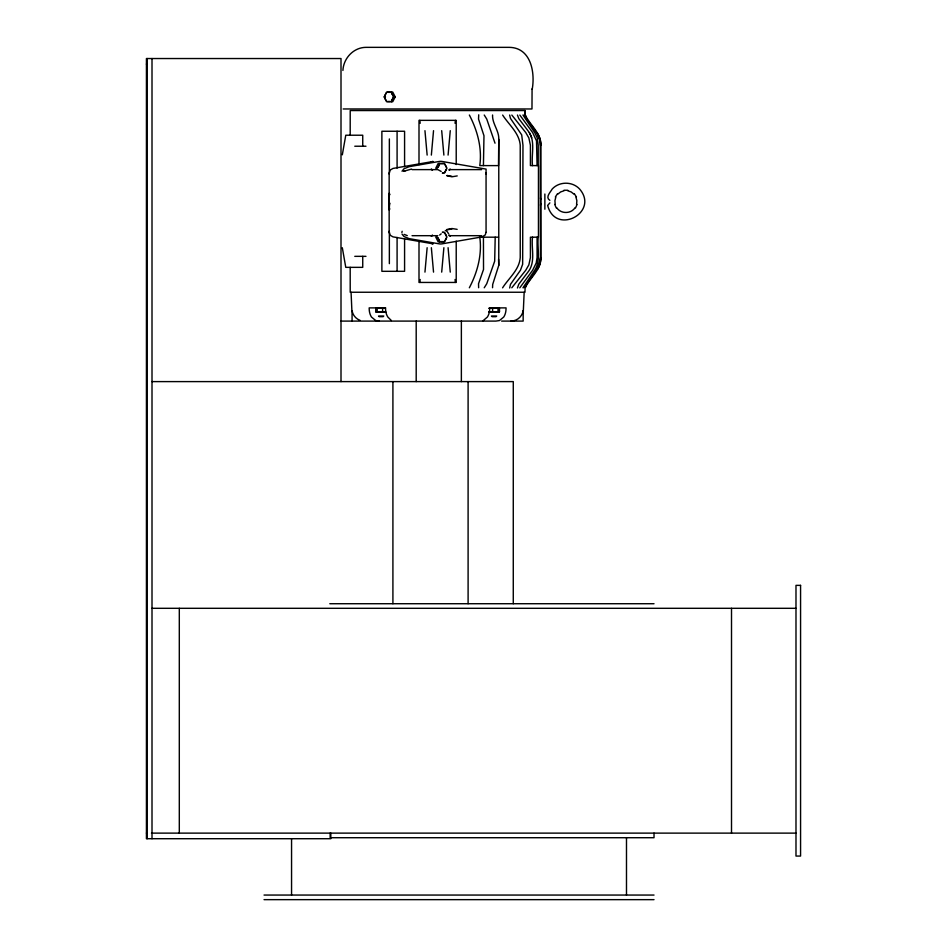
<?xml version="1.0" encoding="UTF-8"?>
<svg xmlns="http://www.w3.org/2000/svg" width="947" height="947" viewBox="0 0 947 947"><rect width="100%" height="100%" fill="white"/><g stroke="black" fill="none" stroke-linecap="round" stroke-linejoin="round"><path stroke-width="1.42" d="M350.189 135.22L350.212 110.55L525.04 110.55L525.04 113.664M492.547 287.722L492.689 284.443L498.761 265.373L498.785 139.327C499.199 130.71 492.038 123.43 492.57 115.001M525.242 115.072C530.154 125.205 541.092 133.054 540.974 145.211L540.974 257.584C541.092 269.741 530.154 277.589 525.242 287.722M523.312 311.326L524.165 292.244M525.04 289.131L524.993 292.244L350.212 292.244L350.189 267.35M509.675 287.995L510.492 284.349L520.471 270.215L522.649 264.26L522.969 145.211L521.69 134.876L510.492 118.446L509.652 115.037M498.785 139.327L498.501 165.607L479.786 165.607C482.224 148.004 477.406 130.497 469.357 115.025M540.252 142.239L540.477 257.584L538.417 266.403M540.974 257.584L540.086 263.941L537.991 268.806M540.228 260.756L540.477 257.584M576.569 204.315L576.865 200.705L575.977 197.189M433.537 130.674L431.347 155.083M427.144 247.712L424.954 272.12M450.263 130.674L448.085 155.083M443.883 247.712L441.693 272.12M486.06 232.346L485.255 234.915L482.236 236.868L442.06 243.841A11.009 9.624 90 0 1 439.183 243.841L409.222 238.644L404.002 236.549L402.025 234.087M419.781 282.443L420.184 279.507M455.045 123.288L455.448 120.352M342.921 70.433C343.477 58.276 353.574 47.397 365.992 47.35L509.226 47.35C530.793 47.599 535.173 72.031 532.273 88.923L531.977 88.982M342.317 154.835L345.773 135.22L362.737 135.22L362.737 146.229M517.441 287.995L518.778 284.218L528.864 270.866C535.6 261.052 531.125 248.126 532.51 237.188M401.883 232.512L402.167 231.281M389.158 174.023L389.501 172.33M555.806 197.189L554.918 200.705L555.214 204.315M478.72 114.812L478.531 119.062L483.976 135.752L483.432 165.607M384.671 96.061L386.613 92.037L392.721 92.037L395.207 96.902L392.721 101.767L386.613 101.767L384.174 96.902L386.116 93.173M392.969 97.742L391.466 101.767M438.141 167.394L439.657 163.405M446.451 169.075L444.522 173.052L442.296 173.052L443.741 172.768M446.451 237.91L444.522 241.899L438.189 241.899L435.75 237.07L437.218 237.07L439.586 240.763M522.945 287.781L534.664 270.286C541.068 260.508 537.032 248.007 538.216 237.188M389.158 205.748L389.679 202.966L389.158 209.749L389.158 193.354L389.679 194.916L389.158 193.484L389.679 193.993M389.158 203.049L389.158 194.466M540.453 205.144L540.974 203.818M539.707 263.112L536.345 270.215L524.093 287.888M525.218 287.817L525.964 286.112M575.539 207.914L577.066 204.445M402.025 171.218L404.002 168.755L409.222 166.66L439.183 161.464A11.009 9.624 -90 0 1 442.06 161.464L486.06 169.099L486.06 232.133M389.679 209.358L389.158 209.749L389.679 208.316L389.158 208.766M389.158 200.184L389.158 197.485M395.207 96.902L393.905 96.902L391.525 100.631M519.785 287.852L532.652 270.215L536.203 263.041L537.079 257.584L537.079 237.188M555.344 196.988L557.416 193.815M469.345 287.781C477.418 272.31 482.212 254.802 479.786 237.188L498.501 237.188M511.806 287.781L525.774 270.215L528.864 264.852L530.415 257.584L530.415 237.188L538.452 237.188L538.452 165.607L530.415 165.607L530.415 145.211L528.864 137.942L525.774 132.58L511.83 115.061M502.585 287.841C508.764 278.075 519.37 269.8 520.234 257.584L520.234 145.211C519.264 133.03 508.906 124.779 502.644 115.072M484.225 287.781L486.746 283.733L494.677 261.171L495.198 237.188M439.586 164.541L437.218 168.235L435.75 168.235L438.189 163.405L444.522 163.405L446.948 168.235L445.007 171.928M445.007 240.763L446.948 237.07L444.522 232.24L442.296 232.24L443.741 232.536M547.674 205.416L549.864 202.883M448.878 169.892L450.121 169.063M449.375 170.093L450.322 169.466M432.412 235.211L431.465 235.827M432.519 235.412L431.264 236.229M575.113 207.642C571.029 214.093 560.754 214.093 556.67 207.642M557.795 194.159L560.648 191.933L564.081 190.761M439.621 235.045L441.184 233.862M384.6 312.167L375.746 311.741L375.746 308.308L376.468 307.882L384.6 307.882M488.64 308.308L499.483 308.308L499.483 311.741L498.761 312.167L488.64 311.741M482.639 321.092L487.397 317.032A12.275 8.677 -90 0 0 489.67 309.184L489.694 307.882L506.053 307.882L506.018 309.184A12.275 8.677 90 0 1 503.745 317.032L499.46 320.56L495.873 321.092L341.003 321.092M405.067 170.91L403.493 171.336L411.59 169.063M497.495 312.167L499.483 311.741M387.382 92.333L390.259 92.333M390.259 101.471L387.382 101.471M440.852 163.701L443.741 163.701M443.741 241.603L440.852 241.603M446.842 229.494L451.956 228.523L457.152 229.352M446.984 229.872L451.956 228.925M457.223 175.917L452.027 176.781L446.913 175.822M146.43 64.124L147.128 64.124M384.174 96.902L385.488 96.902M343.181 108.964L531.977 108.964L532.072 89.148M354.77 146.229L365.968 146.229M412.052 169.62L437.834 169.62L441.172 171.431M450.583 169.62L481.656 169.62M563.998 190.252L567.786 190.252M412.052 235.685L437.834 235.685M450.583 235.685L481.656 235.685M354.77 256.341L365.968 256.341M385.571 307.882L369.176 307.882L369.212 309.184A12.275 8.677 -90 0 0 371.473 317.032L375.758 320.56L379.356 321.092M376.314 312.167L386.009 312.167M489.22 312.167L498.903 312.167M378.504 316.026L383.819 316.026M491.398 316.026L496.725 316.026M379.143 316.689L383.18 316.689M492.038 316.689L496.086 316.689M501.626 321.092L523.158 321.092L523.158 310.687A12.37 12.37 0 0 1 510.93 321.08M152.005 381.605L513.274 381.605L513.274 603.724M329.805 603.724L654.022 603.724M152.005 608.305L795.989 608.305M146.43 833.123L147.128 833.123M151.484 833.123L795.989 833.123M264.035 895.057L654.022 895.057M264.035 899.65L654.022 899.65M447.043 175.444L452.027 176.379M375.746 311.741L377.723 312.167M431.264 169.063L432.519 169.892M431.465 169.466L432.412 170.093M450.322 235.827L449.375 235.211M450.121 236.229L448.878 235.412M567.703 190.761L571.136 191.933L574 194.159M404.18 234.418L407.293 235.614M445.303 230.464L447.055 231.388L448.7 233.909M391.383 320.56L387.832 317.032A12.275 8.677 -90 0 1 385.559 309.184L385.524 307.882M549.864 200.35C544.951 197.39 550.456 192.194 552.208 189.009C559.357 181.279 572.438 181.279 579.588 189.009C599.558 212.175 556.327 235.578 547.851 206.186M532.51 165.607C531.101 154.681 535.635 141.707 528.864 131.929L518.778 118.576L517.453 115.037M445.007 164.541L446.451 167.394M445.007 233.376L446.451 236.229M391.525 93.173L393.905 96.902M386.116 100.631L384.671 97.742M484.237 115.025L486.746 119.062L495.021 143.198M574.367 193.815L576.439 196.988M519.844 115.072L532.652 132.58L536.499 140.807L537.079 165.607M524.153 115.072C529.586 125.016 540.228 133.089 540.477 145.211M529.349 132.58L531.717 137.741M525.218 114.978L525.964 116.682M554.729 204.445L556.244 207.914M537.991 133.989L540.086 138.854L540.974 145.211M439.657 241.899L438.141 237.91M391.466 92.037L392.969 96.061M538.417 136.404L539.707 139.683M540.453 198.089L540.974 199.415M522.945 115.013L534.712 132.58L537.269 137.86L538.216 145.211L538.216 165.607M478.626 287.722L478.531 283.733L483.526 269.457L483.432 237.188M389.158 231.281L389.501 232.962M342.317 247.735L345.773 267.35L362.737 267.35L362.737 256.341M455.045 279.507L455.448 282.443M419.781 120.352L420.184 123.288M441.693 130.674L443.883 155.083M448.085 247.712L450.263 272.12M424.954 130.674L427.144 155.083M431.347 247.712L433.537 272.12M485.965 172.816L486.06 174.023M498.56 259.371L498.761 265.373M351.065 292.244L351.917 311.326M731.51 608.305L731.51 833.123M654.022 833.123L654.022 837.716L330.148 837.716L330.148 833.123M626.488 837.716L626.488 895.057M544.868 194.017L544.868 209.216M525.04 110.55L524.981 114.942M498.027 308.308L498.027 311.741M492.606 308.308L492.606 311.741M468.102 381.605L468.102 603.724M461.367 321.092L461.367 381.605M456.217 164.565L456.217 120.352L419 120.352L419 164.565M456.217 241.177L456.217 282.443L419 282.443L419 241.177M416.195 321.092L416.195 381.605M404.582 166.636L404.582 131.254L381.878 131.254L381.878 271.315L404.582 271.315L404.582 238.881M397.089 131.254L397.089 168.116M397.089 237.413L397.089 271.315M392.91 381.605L392.91 603.724M389.359 138.937L389.359 172.141M389.359 232.832L389.359 263.645M382.612 308.308L382.612 311.741M377.19 308.308L377.19 311.741M352.071 321.092L352.071 310.687A12.37 12.37 0 0 0 360.002 320.323M341.003 381.605L341.003 58.536L146.43 58.536L146.43 838.711L330.811 838.711L330.811 833.123M291.558 839.184L291.558 895.057M179.303 608.305L179.303 833.123M152.005 58.536L152.005 838.711M147.128 58.536L147.128 838.711M430.755 162.257A11.009 9.624 90 0 1 433.158 161.464L392.993 168.436L390.259 170.01L389.158 172.97L389.158 232.335L390.259 235.294L392.993 236.868L433.158 243.841A11.009 9.624 90 0 1 430.755 243.048M800.57 585.364L795.989 585.364L795.989 856.064L800.57 856.064L800.57 585.364"/></g></svg>
